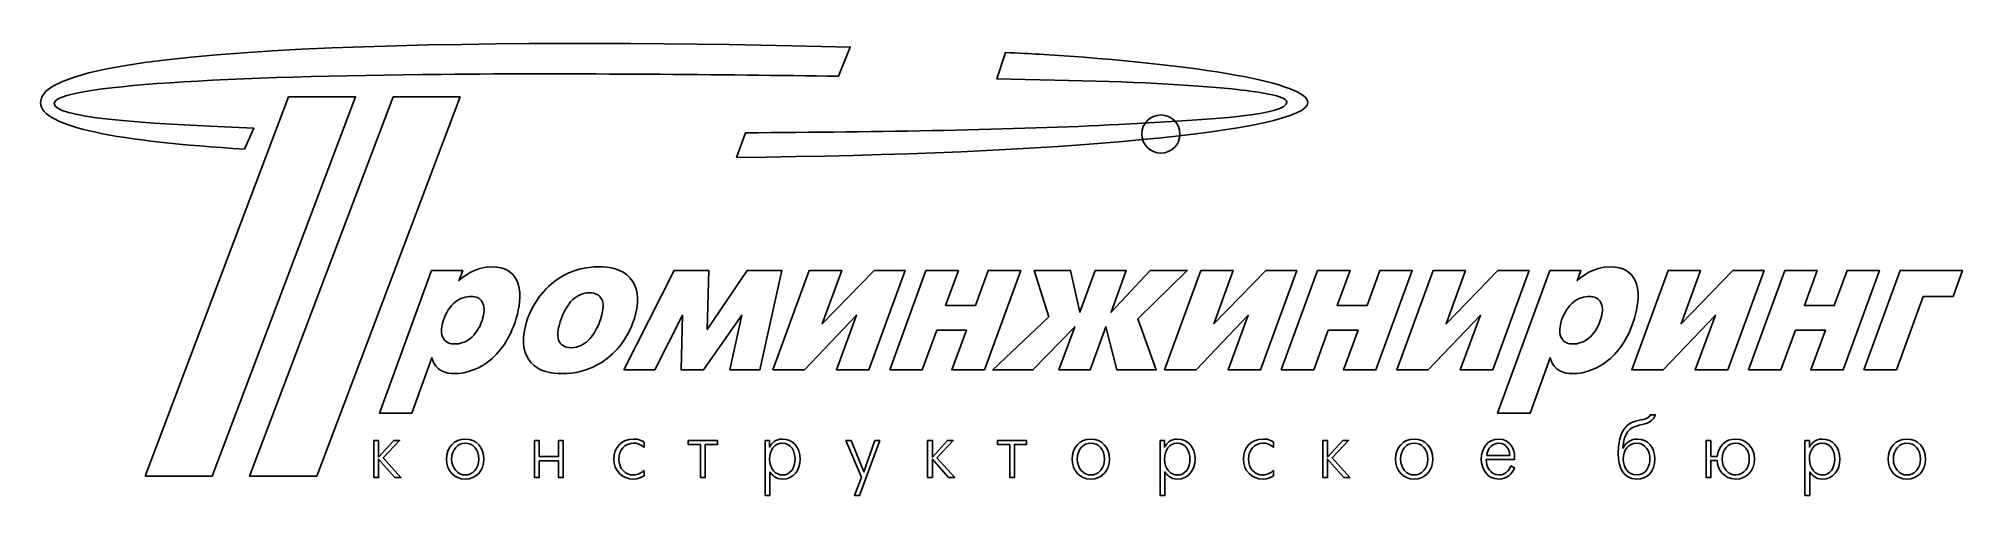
# Model space of a CAD drawing. Header units: centimetres. Extents: x -9.4 to 7.7, y 8.8 to 12.8.
import ezdxf

# ---------------------------------------------------------------- set-up
doc = ezdxf.new("R2010")
doc.units = ezdxf.units.CM
doc.header["$MEASUREMENT"] = 0
doc.layers.add('Layer 1', color=7, linetype='Continuous')

msp = doc.modelspace()

# ---------------------------------------------------------------- linework, layer by layer
at = {"layer": 'Layer 1', "color": 178}
for points, knots in [([(-7.54179, 11.84975), (-8.64958, 11.9171), (-9.34439, 12.04051), (-9.35103, 12.26218), (-9.35103, 12.26218), (-9.36807, 12.82838), (-4.8293, 12.82149), (-2.17008, 12.75215), (-2.17008, 12.75215), (-2.17008, 12.75215), (-2.2759, 12.49429), (-2.2759, 12.49429), (-2.2759, 12.49429), (-3.29605, 12.50947), (-4.59503, 12.5224), (-5.79207, 12.51137), (-5.79207, 12.51137), (-7.63231, 12.49442), (-9.22994, 12.41696), (-9.22842, 12.25212), (-9.22842, 12.25212), (-9.22732, 12.13479), (-8.53259, 12.07408), (-7.45955, 12.0359), (-7.45955, 12.0359), (-7.45955, 12.0359), (-7.54179, 11.84975), (-7.54179, 11.84975)], [0, 0, 0, 0, 0.14285714, 0.14285714, 0.14285714, 0.14285714, 0.28571429, 0.28571429, 0.28571429, 0.28571429, 0.42857143, 0.42857143, 0.42857143, 0.42857143, 0.57142857, 0.57142857, 0.57142857, 0.57142857, 0.71428571, 0.71428571, 0.71428571, 0.71428571, 0.85714286, 0.85714286, 0.85714286, 0.85714286, 1, 1, 1, 1]), ([(-0.49697, 12.68915), (0.9663, 12.60104), (1.88671, 12.42859), (1.88671, 12.26218), (1.88671, 12.26218), (1.88671, 12.0088), (-0.33521, 11.80045), (-3.1778, 11.77627), (-3.1778, 11.77627), (-3.1778, 11.77627), (-3.09857, 11.99417), (-3.09857, 11.99417), (-3.09857, 11.99417), (-1.91302, 12.00018), (-0.70059, 12.02055), (0.20921, 12.0674), (0.20921, 12.0674), (1.09462, 12.11298), (1.70238, 12.15082), (1.70026, 12.26801), (1.70026, 12.26801), (1.69849, 12.3661), (0.80226, 12.44377), (-0.62085, 12.46592), (-0.62085, 12.46592), (-0.62085, 12.46592), (-0.87034, 12.47027), (-0.87034, 12.47027), (-0.87034, 12.47027), (-0.87034, 12.47027), (-0.79555, 12.70458), (-0.79555, 12.70458), (-0.79555, 12.70458), (-0.67691, 12.69909), (-0.57608, 12.69393), (-0.49697, 12.68915)], [0, 0, 0, 0, 0.11111111, 0.11111111, 0.11111111, 0.11111111, 0.22222222, 0.22222222, 0.22222222, 0.22222222, 0.33333333, 0.33333333, 0.33333333, 0.33333333, 0.44444444, 0.44444444, 0.44444444, 0.44444444, 0.55555556, 0.55555556, 0.55555556, 0.55555556, 0.66666667, 0.66666667, 0.66666667, 0.66666667, 0.77777778, 0.77777778, 0.77777778, 0.77777778, 0.88888889, 0.88888889, 0.88888889, 0.88888889, 1, 1, 1, 1]), ([(-7.151, 12.31144), (-7.151, 12.31144), (-6.55578, 12.31144), (-6.55578, 12.31144), (-6.55578, 12.31144), (-6.55578, 12.31144), (-7.82691, 8.95409), (-7.82691, 8.95409), (-7.82691, 8.95409), (-7.82691, 8.95409), (-8.42213, 8.95409), (-8.42213, 8.95409), (-8.42213, 8.95409), (-8.42213, 8.95409), (-7.151, 12.31144), (-7.151, 12.31144)], [0, 0, 0, 0, 0.25, 0.25, 0.25, 0.25, 0.5, 0.5, 0.5, 0.5, 0.75, 0.75, 0.75, 0.75, 1, 1, 1, 1]), ([(-6.22456, 12.31144), (-6.22456, 12.31144), (-5.62934, 12.31144), (-5.62934, 12.31144), (-5.62934, 12.31144), (-5.62934, 12.31144), (-6.90047, 8.95409), (-6.90047, 8.95409), (-6.90047, 8.95409), (-6.90047, 8.95409), (-7.49569, 8.95409), (-7.49569, 8.95409), (-7.49569, 8.95409), (-7.49569, 8.95409), (-6.22456, 12.31144), (-6.22456, 12.31144)], [0, 0, 0, 0, 0.25, 0.25, 0.25, 0.25, 0.5, 0.5, 0.5, 0.5, 0.75, 0.75, 0.75, 0.75, 1, 1, 1, 1]), ([(0.58338, 12.15188), (0.67676, 12.15188), (0.75249, 12.07614), (0.75249, 11.98275), (0.75249, 11.98275), (0.75249, 11.88936), (0.67676, 11.81363), (0.58338, 11.81363), (0.58338, 11.81363), (0.48999, 11.81363), (0.41426, 11.88936), (0.41426, 11.98275), (0.41426, 11.98275), (0.41426, 12.07614), (0.48999, 12.15188), (0.58338, 12.15188)], [0, 0, 0, 0, 0.25, 0.25, 0.25, 0.25, 0.5, 0.5, 0.5, 0.5, 0.75, 0.75, 0.75, 0.75, 1, 1, 1, 1]), ([(-5.88298, 10.77454), (-5.88298, 10.77454), (-6.34554, 9.51168), (-6.34554, 9.51168), (-6.34554, 9.51168), (-6.34554, 9.51168), (-6.05799, 9.51168), (-6.05799, 9.51168), (-6.05799, 9.51168), (-6.05799, 9.51168), (-5.88002, 10.00206), (-5.88002, 10.00206), (-5.88002, 10.00206), (-5.84678, 9.88151), (-5.74836, 9.86147), (-5.68265, 9.86147), (-5.68265, 9.86147), (-5.56928, 9.86147), (-5.45191, 9.90915), (-5.36472, 9.98019), (-5.36472, 9.98019), (-5.26279, 10.06401), (-5.17221, 10.19336), (-5.12238, 10.38829), (-5.12238, 10.38829), (-5.09908, 10.47939), (-5.08146, 10.59964), (-5.13002, 10.69256), (-5.13002, 10.69256), (-5.16418, 10.75814), (-5.23048, 10.80733), (-5.34386, 10.80733), (-5.34386, 10.80733), (-5.50489, 10.80733), (-5.61174, 10.71077), (-5.64008, 10.68344), (-5.64008, 10.68344), (-5.64008, 10.68344), (-5.60693, 10.77454), (-5.60693, 10.77454), (-5.60693, 10.77454), (-5.60693, 10.77454), (-5.88298, 10.77454), (-5.88298, 10.77454)], [0, 0, 0, 0, 0.09090909, 0.09090909, 0.09090909, 0.09090909, 0.18181818, 0.18181818, 0.18181818, 0.18181818, 0.27272727, 0.27272727, 0.27272727, 0.27272727, 0.36363636, 0.36363636, 0.36363636, 0.36363636, 0.45454545, 0.45454545, 0.45454545, 0.45454545, 0.54545455, 0.54545455, 0.54545455, 0.54545455, 0.63636364, 0.63636364, 0.63636364, 0.63636364, 0.72727273, 0.72727273, 0.72727273, 0.72727273, 0.81818182, 0.81818182, 0.81818182, 0.81818182, 0.90909091, 0.90909091, 0.90909091, 0.90909091, 1, 1, 1, 1]), ([(-4.40068, 10.80733), (-4.5075, 10.80733), (-4.63302, 10.78547), (-4.75962, 10.70166), (-4.75962, 10.70166), (-4.87284, 10.62513), (-4.99816, 10.48851), (-5.05127, 10.2808), (-5.05127, 10.2808), (-5.08759, 10.13869), (-5.06649, 10.03486), (-5.00178, 9.96015), (-5.00178, 9.96015), (-4.92917, 9.87787), (-4.81999, 9.86147), (-4.72468, 9.86147), (-4.72468, 9.86147), (-4.61787, 9.86147), (-4.49233, 9.88333), (-4.36568, 9.96743), (-4.36568, 9.96743), (-4.25244, 10.04395), (-4.12714, 10.1806), (-4.07403, 10.38829), (-4.07403, 10.38829), (-4.0377, 10.5304), (-4.05879, 10.63425), (-4.12349, 10.70895), (-4.12349, 10.70895), (-4.19618, 10.79093), (-4.30536, 10.80733), (-4.40068, 10.80733)], [0, 0, 0, 0, 0.125, 0.125, 0.125, 0.125, 0.25, 0.25, 0.25, 0.25, 0.375, 0.375, 0.375, 0.375, 0.5, 0.5, 0.5, 0.5, 0.625, 0.625, 0.625, 0.625, 0.75, 0.75, 0.75, 0.75, 0.875, 0.875, 0.875, 0.875, 1, 1, 1, 1]), ([(-4.17753, 9.89457), (-4.17753, 9.89457), (-3.90449, 9.89457), (-3.90449, 9.89457), (-3.90449, 9.89457), (-3.90449, 9.89457), (-3.65898, 10.37919), (-3.65898, 10.37919), (-3.65898, 10.37919), (-3.65898, 10.37919), (-3.67116, 9.89457), (-3.67116, 9.89457), (-3.67116, 9.89457), (-3.67116, 9.89457), (-3.4707, 9.89457), (-3.4707, 9.89457), (-3.4707, 9.89457), (-3.4707, 9.89457), (-3.13317, 10.37919), (-3.13317, 10.37919), (-3.13317, 10.37919), (-3.13317, 10.37919), (-3.23738, 9.89457), (-3.23738, 9.89457), (-3.23738, 9.89457), (-3.23738, 9.89457), (-2.97118, 9.89457), (-2.97118, 9.89457), (-2.97118, 9.89457), (-2.97118, 9.89457), (-2.77575, 10.77454), (-2.77575, 10.77454), (-2.77575, 10.77454), (-2.77575, 10.77454), (-3.08467, 10.77454), (-3.08467, 10.77454), (-3.08467, 10.77454), (-3.08467, 10.77454), (-3.43854, 10.25166), (-3.43854, 10.25166), (-3.43854, 10.25166), (-3.43854, 10.25166), (-3.42316, 10.77454), (-3.42316, 10.77454), (-3.42316, 10.77454), (-3.42316, 10.77454), (-3.73207, 10.77454), (-3.73207, 10.77454), (-3.73207, 10.77454), (-3.73207, 10.77454), (-4.17753, 9.89457), (-4.17753, 9.89457)], [0, 0, 0, 0, 0.07692308, 0.07692308, 0.07692308, 0.07692308, 0.15384615, 0.15384615, 0.15384615, 0.15384615, 0.23076923, 0.23076923, 0.23076923, 0.23076923, 0.30769231, 0.30769231, 0.30769231, 0.30769231, 0.38461538, 0.38461538, 0.38461538, 0.38461538, 0.46153846, 0.46153846, 0.46153846, 0.46153846, 0.53846154, 0.53846154, 0.53846154, 0.53846154, 0.61538462, 0.61538462, 0.61538462, 0.61538462, 0.69230769, 0.69230769, 0.69230769, 0.69230769, 0.76923077, 0.76923077, 0.76923077, 0.76923077, 0.84615385, 0.84615385, 0.84615385, 0.84615385, 0.92307692, 0.92307692, 0.92307692, 0.92307692, 1, 1, 1, 1]), ([(-2.53422, 10.77454), (-2.53422, 10.77454), (-2.85616, 9.89457), (-2.85616, 9.89457), (-2.85616, 9.89457), (-2.85616, 9.89457), (-2.57681, 9.89457), (-2.57681, 9.89457), (-2.57681, 9.89457), (-2.57681, 9.89457), (-2.11441, 10.37919), (-2.11441, 10.37919), (-2.11441, 10.37919), (-2.11441, 10.37919), (-2.29255, 9.89457), (-2.29255, 9.89457), (-2.29255, 9.89457), (-2.29255, 9.89457), (-2.005, 9.89457), (-2.005, 9.89457), (-2.005, 9.89457), (-2.005, 9.89457), (-1.68307, 10.77454), (-1.68307, 10.77454), (-1.68307, 10.77454), (-1.68307, 10.77454), (-1.95911, 10.77454), (-1.95911, 10.77454), (-1.95911, 10.77454), (-1.95911, 10.77454), (-2.41825, 10.30267), (-2.41825, 10.30267), (-2.41825, 10.30267), (-2.41825, 10.30267), (-2.24667, 10.77454), (-2.24667, 10.77454), (-2.24667, 10.77454), (-2.24667, 10.77454), (-2.53422, 10.77454), (-2.53422, 10.77454)], [0, 0, 0, 0, 0.1, 0.1, 0.1, 0.1, 0.2, 0.2, 0.2, 0.2, 0.3, 0.3, 0.3, 0.3, 0.4, 0.4, 0.4, 0.4, 0.5, 0.5, 0.5, 0.5, 0.6, 0.6, 0.6, 0.6, 0.7, 0.7, 0.7, 0.7, 0.8, 0.8, 0.8, 0.8, 0.9, 0.9, 0.9, 0.9, 1, 1, 1, 1]), ([(-1.82096, 9.89457), (-1.82096, 9.89457), (-1.53342, 9.89457), (-1.53342, 9.89457), (-1.53342, 9.89457), (-1.53342, 9.89457), (-1.40408, 10.24619), (-1.40408, 10.24619), (-1.40408, 10.24619), (-1.40408, 10.24619), (-1.13951, 10.24619), (-1.13951, 10.24619), (-1.13951, 10.24619), (-1.13951, 10.24619), (-1.26885, 9.89457), (-1.26885, 9.89457), (-1.26885, 9.89457), (-1.26885, 9.89457), (-0.98131, 9.89457), (-0.98131, 9.89457), (-0.98131, 9.89457), (-0.98131, 9.89457), (-0.65937, 10.77454), (-0.65937, 10.77454), (-0.65937, 10.77454), (-0.65937, 10.77454), (-0.94691, 10.77454), (-0.94691, 10.77454), (-0.94691, 10.77454), (-0.94691, 10.77454), (-1.06063, 10.46481), (-1.06063, 10.46481), (-1.06063, 10.46481), (-1.06063, 10.46481), (-1.32516, 10.46481), (-1.32516, 10.46481), (-1.32516, 10.46481), (-1.32516, 10.46481), (-1.21148, 10.77454), (-1.21148, 10.77454), (-1.21148, 10.77454), (-1.21148, 10.77454), (-1.49902, 10.77454), (-1.49902, 10.77454), (-1.49902, 10.77454), (-1.49902, 10.77454), (-1.82096, 9.89457), (-1.82096, 9.89457)], [0, 0, 0, 0, 0.08333333, 0.08333333, 0.08333333, 0.08333333, 0.16666667, 0.16666667, 0.16666667, 0.16666667, 0.25, 0.25, 0.25, 0.25, 0.33333333, 0.33333333, 0.33333333, 0.33333333, 0.41666667, 0.41666667, 0.41666667, 0.41666667, 0.5, 0.5, 0.5, 0.5, 0.58333333, 0.58333333, 0.58333333, 0.58333333, 0.66666667, 0.66666667, 0.66666667, 0.66666667, 0.75, 0.75, 0.75, 0.75, 0.83333333, 0.83333333, 0.83333333, 0.83333333, 0.91666667, 0.91666667, 0.91666667, 0.91666667, 1, 1, 1, 1]), ([(0.00116, 10.77454), (0.00116, 10.77454), (-0.13445, 10.40469), (-0.13445, 10.40469), (-0.13445, 10.40469), (-0.13445, 10.40469), (-0.21736, 10.77454), (-0.21736, 10.77454), (-0.21736, 10.77454), (-0.21736, 10.77454), (-0.53943, 10.77454), (-0.53943, 10.77454), (-0.53943, 10.77454), (-0.53943, 10.77454), (-0.4109, 10.36462), (-0.4109, 10.36462), (-0.4109, 10.36462), (-0.4109, 10.36462), (-0.90765, 9.89457), (-0.90765, 9.89457), (-0.90765, 9.89457), (-0.90765, 9.89457), (-0.55081, 9.89457), (-0.55081, 9.89457), (-0.55081, 9.89457), (-0.55081, 9.89457), (-0.18021, 10.27716), (-0.18021, 10.27716), (-0.18021, 10.27716), (-0.18021, 10.27716), (-0.32076, 9.89457), (-0.32076, 9.89457), (-0.32076, 9.89457), (-0.32076, 9.89457), (-0.04471, 9.89457), (-0.04471, 9.89457), (-0.04471, 9.89457), (-0.04471, 9.89457), (0.09584, 10.27716), (0.09584, 10.27716), (0.09584, 10.27716), (0.09584, 10.27716), (0.19356, 9.89457), (0.19356, 9.89457), (0.19356, 9.89457), (0.19356, 9.89457), (0.54189, 9.89457), (0.54189, 9.89457), (0.54189, 9.89457), (0.54189, 9.89457), (0.37973, 10.3464), (0.37973, 10.3464), (0.37973, 10.3464), (0.37973, 10.3464), (0.81784, 10.77454), (0.81784, 10.77454), (0.81784, 10.77454), (0.81784, 10.77454), (0.4892, 10.77454), (0.4892, 10.77454), (0.4892, 10.77454), (0.4892, 10.77454), (0.14158, 10.40469), (0.14158, 10.40469), (0.14158, 10.40469), (0.14158, 10.40469), (0.27723, 10.77454), (0.27723, 10.77454), (0.27723, 10.77454), (0.27723, 10.77454), (0.00116, 10.77454), (0.00116, 10.77454)], [0, 0, 0, 0, 0.05555556, 0.05555556, 0.05555556, 0.05555556, 0.11111111, 0.11111111, 0.11111111, 0.11111111, 0.16666667, 0.16666667, 0.16666667, 0.16666667, 0.22222222, 0.22222222, 0.22222222, 0.22222222, 0.27777778, 0.27777778, 0.27777778, 0.27777778, 0.33333333, 0.33333333, 0.33333333, 0.33333333, 0.38888889, 0.38888889, 0.38888889, 0.38888889, 0.44444444, 0.44444444, 0.44444444, 0.44444444, 0.5, 0.5, 0.5, 0.5, 0.55555556, 0.55555556, 0.55555556, 0.55555556, 0.61111111, 0.61111111, 0.61111111, 0.61111111, 0.66666667, 0.66666667, 0.66666667, 0.66666667, 0.72222222, 0.72222222, 0.72222222, 0.72222222, 0.77777778, 0.77777778, 0.77777778, 0.77777778, 0.83333333, 0.83333333, 0.83333333, 0.83333333, 0.88888889, 0.88888889, 0.88888889, 0.88888889, 0.94444444, 0.94444444, 0.94444444, 0.94444444, 1, 1, 1, 1]), ([(0.9378, 10.77454), (0.9378, 10.77454), (0.61586, 9.89457), (0.61586, 9.89457), (0.61586, 9.89457), (0.61586, 9.89457), (0.8952, 9.89457), (0.8952, 9.89457), (0.8952, 9.89457), (0.8952, 9.89457), (1.35759, 10.37919), (1.35759, 10.37919), (1.35759, 10.37919), (1.35759, 10.37919), (1.17946, 9.89457), (1.17946, 9.89457), (1.17946, 9.89457), (1.17946, 9.89457), (1.46701, 9.89457), (1.46701, 9.89457), (1.46701, 9.89457), (1.46701, 9.89457), (1.78895, 10.77454), (1.78895, 10.77454), (1.78895, 10.77454), (1.78895, 10.77454), (1.51289, 10.77454), (1.51289, 10.77454), (1.51289, 10.77454), (1.51289, 10.77454), (1.05374, 10.30267), (1.05374, 10.30267), (1.05374, 10.30267), (1.05374, 10.30267), (1.22534, 10.77454), (1.22534, 10.77454), (1.22534, 10.77454), (1.22534, 10.77454), (0.9378, 10.77454), (0.9378, 10.77454)], [0, 0, 0, 0, 0.1, 0.1, 0.1, 0.1, 0.2, 0.2, 0.2, 0.2, 0.3, 0.3, 0.3, 0.3, 0.4, 0.4, 0.4, 0.4, 0.5, 0.5, 0.5, 0.5, 0.6, 0.6, 0.6, 0.6, 0.7, 0.7, 0.7, 0.7, 0.8, 0.8, 0.8, 0.8, 0.9, 0.9, 0.9, 0.9, 1, 1, 1, 1]), ([(1.65104, 9.89457), (1.65104, 9.89457), (1.9386, 9.89457), (1.9386, 9.89457), (1.9386, 9.89457), (1.9386, 9.89457), (2.06794, 10.24619), (2.06794, 10.24619), (2.06794, 10.24619), (2.06794, 10.24619), (2.33249, 10.24619), (2.33249, 10.24619), (2.33249, 10.24619), (2.33249, 10.24619), (2.20315, 9.89457), (2.20315, 9.89457), (2.20315, 9.89457), (2.20315, 9.89457), (2.49069, 9.89457), (2.49069, 9.89457), (2.49069, 9.89457), (2.49069, 9.89457), (2.81265, 10.77454), (2.81265, 10.77454), (2.81265, 10.77454), (2.81265, 10.77454), (2.52508, 10.77454), (2.52508, 10.77454), (2.52508, 10.77454), (2.52508, 10.77454), (2.41139, 10.46481), (2.41139, 10.46481), (2.41139, 10.46481), (2.41139, 10.46481), (2.14684, 10.46481), (2.14684, 10.46481), (2.14684, 10.46481), (2.14684, 10.46481), (2.26054, 10.77454), (2.26054, 10.77454), (2.26054, 10.77454), (2.26054, 10.77454), (1.97299, 10.77454), (1.97299, 10.77454), (1.97299, 10.77454), (1.97299, 10.77454), (1.65104, 9.89457), (1.65104, 9.89457)], [0, 0, 0, 0, 0.08333333, 0.08333333, 0.08333333, 0.08333333, 0.16666667, 0.16666667, 0.16666667, 0.16666667, 0.25, 0.25, 0.25, 0.25, 0.33333333, 0.33333333, 0.33333333, 0.33333333, 0.41666667, 0.41666667, 0.41666667, 0.41666667, 0.5, 0.5, 0.5, 0.5, 0.58333333, 0.58333333, 0.58333333, 0.58333333, 0.66666667, 0.66666667, 0.66666667, 0.66666667, 0.75, 0.75, 0.75, 0.75, 0.83333333, 0.83333333, 0.83333333, 0.83333333, 0.91666667, 0.91666667, 0.91666667, 0.91666667, 1, 1, 1, 1]), ([(2.99667, 10.77454), (2.99667, 10.77454), (2.67473, 9.89457), (2.67473, 9.89457), (2.67473, 9.89457), (2.67473, 9.89457), (2.95408, 9.89457), (2.95408, 9.89457), (2.95408, 9.89457), (2.95408, 9.89457), (3.41648, 10.37919), (3.41648, 10.37919), (3.41648, 10.37919), (3.41648, 10.37919), (3.23834, 9.89457), (3.23834, 9.89457), (3.23834, 9.89457), (3.23834, 9.89457), (3.52589, 9.89457), (3.52589, 9.89457), (3.52589, 9.89457), (3.52589, 9.89457), (3.84782, 10.77454), (3.84782, 10.77454), (3.84782, 10.77454), (3.84782, 10.77454), (3.57178, 10.77454), (3.57178, 10.77454), (3.57178, 10.77454), (3.57178, 10.77454), (3.11264, 10.30267), (3.11264, 10.30267), (3.11264, 10.30267), (3.11264, 10.30267), (3.28422, 10.77454), (3.28422, 10.77454), (3.28422, 10.77454), (3.28422, 10.77454), (2.99667, 10.77454), (2.99667, 10.77454)], [0, 0, 0, 0, 0.1, 0.1, 0.1, 0.1, 0.2, 0.2, 0.2, 0.2, 0.3, 0.3, 0.3, 0.3, 0.4, 0.4, 0.4, 0.4, 0.5, 0.5, 0.5, 0.5, 0.6, 0.6, 0.6, 0.6, 0.7, 0.7, 0.7, 0.7, 0.8, 0.8, 0.8, 0.8, 0.9, 0.9, 0.9, 0.9, 1, 1, 1, 1]), ([(4.03187, 10.77454), (4.03187, 10.77454), (3.56931, 9.51168), (3.56931, 9.51168), (3.56931, 9.51168), (3.56931, 9.51168), (3.85685, 9.51168), (3.85685, 9.51168), (3.85685, 9.51168), (3.85685, 9.51168), (4.03483, 10.00206), (4.03483, 10.00206), (4.03483, 10.00206), (4.06807, 9.88151), (4.16648, 9.86147), (4.23219, 9.86147), (4.23219, 9.86147), (4.34557, 9.86147), (4.46294, 9.90915), (4.55012, 9.98019), (4.55012, 9.98019), (4.65205, 10.06401), (4.74264, 10.19336), (4.79247, 10.38829), (4.79247, 10.38829), (4.81577, 10.47939), (4.83337, 10.59964), (4.78483, 10.69256), (4.78483, 10.69256), (4.75067, 10.75814), (4.68437, 10.80733), (4.57099, 10.80733), (4.57099, 10.80733), (4.40996, 10.80733), (4.30311, 10.71077), (4.27477, 10.68344), (4.27477, 10.68344), (4.27477, 10.68344), (4.30791, 10.77454), (4.30791, 10.77454), (4.30791, 10.77454), (4.30791, 10.77454), (4.03187, 10.77454), (4.03187, 10.77454)], [0, 0, 0, 0, 0.09090909, 0.09090909, 0.09090909, 0.09090909, 0.18181818, 0.18181818, 0.18181818, 0.18181818, 0.27272727, 0.27272727, 0.27272727, 0.27272727, 0.36363636, 0.36363636, 0.36363636, 0.36363636, 0.45454545, 0.45454545, 0.45454545, 0.45454545, 0.54545455, 0.54545455, 0.54545455, 0.54545455, 0.63636364, 0.63636364, 0.63636364, 0.63636364, 0.72727273, 0.72727273, 0.72727273, 0.72727273, 0.81818182, 0.81818182, 0.81818182, 0.81818182, 0.90909091, 0.90909091, 0.90909091, 0.90909091, 1, 1, 1, 1]), ([(5.0802, 10.77454), (5.0802, 10.77454), (4.75826, 9.89457), (4.75826, 9.89457), (4.75826, 9.89457), (4.75826, 9.89457), (5.03761, 9.89457), (5.03761, 9.89457), (5.03761, 9.89457), (5.03761, 9.89457), (5.50001, 10.37919), (5.50001, 10.37919), (5.50001, 10.37919), (5.50001, 10.37919), (5.32187, 9.89457), (5.32187, 9.89457), (5.32187, 9.89457), (5.32187, 9.89457), (5.60942, 9.89457), (5.60942, 9.89457), (5.60942, 9.89457), (5.60942, 9.89457), (5.93137, 10.77454), (5.93137, 10.77454), (5.93137, 10.77454), (5.93137, 10.77454), (5.65531, 10.77454), (5.65531, 10.77454), (5.65531, 10.77454), (5.65531, 10.77454), (5.19617, 10.30267), (5.19617, 10.30267), (5.19617, 10.30267), (5.19617, 10.30267), (5.36775, 10.77454), (5.36775, 10.77454), (5.36775, 10.77454), (5.36775, 10.77454), (5.0802, 10.77454), (5.0802, 10.77454)], [0, 0, 0, 0, 0.1, 0.1, 0.1, 0.1, 0.2, 0.2, 0.2, 0.2, 0.3, 0.3, 0.3, 0.3, 0.4, 0.4, 0.4, 0.4, 0.5, 0.5, 0.5, 0.5, 0.6, 0.6, 0.6, 0.6, 0.7, 0.7, 0.7, 0.7, 0.8, 0.8, 0.8, 0.8, 0.9, 0.9, 0.9, 0.9, 1, 1, 1, 1]), ([(5.79346, 9.89457), (5.79346, 9.89457), (6.081, 9.89457), (6.081, 9.89457), (6.081, 9.89457), (6.081, 9.89457), (6.21034, 10.24619), (6.21034, 10.24619), (6.21034, 10.24619), (6.21034, 10.24619), (6.47491, 10.24619), (6.47491, 10.24619), (6.47491, 10.24619), (6.47491, 10.24619), (6.34557, 9.89457), (6.34557, 9.89457), (6.34557, 9.89457), (6.34557, 9.89457), (6.63311, 9.89457), (6.63311, 9.89457), (6.63311, 9.89457), (6.63311, 9.89457), (6.95505, 10.77454), (6.95505, 10.77454), (6.95505, 10.77454), (6.95505, 10.77454), (6.66751, 10.77454), (6.66751, 10.77454), (6.66751, 10.77454), (6.66751, 10.77454), (6.55379, 10.46481), (6.55379, 10.46481), (6.55379, 10.46481), (6.55379, 10.46481), (6.28926, 10.46481), (6.28926, 10.46481), (6.28926, 10.46481), (6.28926, 10.46481), (6.40294, 10.77454), (6.40294, 10.77454), (6.40294, 10.77454), (6.40294, 10.77454), (6.1154, 10.77454), (6.1154, 10.77454), (6.1154, 10.77454), (6.1154, 10.77454), (5.79346, 9.89457), (5.79346, 9.89457)], [0, 0, 0, 0, 0.08333333, 0.08333333, 0.08333333, 0.08333333, 0.16666667, 0.16666667, 0.16666667, 0.16666667, 0.25, 0.25, 0.25, 0.25, 0.33333333, 0.33333333, 0.33333333, 0.33333333, 0.41666667, 0.41666667, 0.41666667, 0.41666667, 0.5, 0.5, 0.5, 0.5, 0.58333333, 0.58333333, 0.58333333, 0.58333333, 0.66666667, 0.66666667, 0.66666667, 0.66666667, 0.75, 0.75, 0.75, 0.75, 0.83333333, 0.83333333, 0.83333333, 0.83333333, 0.91666667, 0.91666667, 0.91666667, 0.91666667, 1, 1, 1, 1]), ([(6.81714, 9.89457), (6.81714, 9.89457), (7.1047, 9.89457), (7.1047, 9.89457), (7.1047, 9.89457), (7.1047, 9.89457), (7.34329, 10.54497), (7.34329, 10.54497), (7.34329, 10.54497), (7.34329, 10.54497), (7.60784, 10.54497), (7.60784, 10.54497), (7.60784, 10.54497), (7.60784, 10.54497), (7.69119, 10.77454), (7.69119, 10.77454), (7.69119, 10.77454), (7.69119, 10.77454), (7.13909, 10.77454), (7.13909, 10.77454), (7.13909, 10.77454), (7.13909, 10.77454), (6.81714, 9.89457), (6.81714, 9.89457)], [0, 0, 0, 0, 0.16666667, 0.16666667, 0.16666667, 0.16666667, 0.33333333, 0.33333333, 0.33333333, 0.33333333, 0.5, 0.5, 0.5, 0.5, 0.66666667, 0.66666667, 0.66666667, 0.66666667, 0.83333333, 0.83333333, 0.83333333, 0.83333333, 1, 1, 1, 1]), ([(-4.64619, 10.09132), (-4.69876, 10.09132), (-4.73214, 10.11502), (-4.74817, 10.14235), (-4.74817, 10.14235), (-4.7736, 10.18424), (-4.7641, 10.24073), (-4.75245, 10.28628), (-4.75245, 10.28628), (-4.72964, 10.37553), (-4.68708, 10.46481), (-4.6292, 10.51766), (-4.6292, 10.51766), (-4.59242, 10.55227), (-4.54154, 10.57777), (-4.48075, 10.57777), (-4.48075, 10.57777), (-4.42816, 10.57777), (-4.39476, 10.55409), (-4.37877, 10.52676), (-4.37877, 10.52676), (-4.36345, 10.50308), (-4.35327, 10.45935), (-4.37285, 10.38283), (-4.37285, 10.38283), (-4.39427, 10.29903), (-4.44196, 10.20246), (-4.49773, 10.15145), (-4.49773, 10.15145), (-4.52561, 10.12595), (-4.57554, 10.09132), (-4.64619, 10.09132)], [0, 0, 0, 0, 0.125, 0.125, 0.125, 0.125, 0.25, 0.25, 0.25, 0.25, 0.375, 0.375, 0.375, 0.375, 0.5, 0.5, 0.5, 0.5, 0.625, 0.625, 0.625, 0.625, 0.75, 0.75, 0.75, 0.75, 0.875, 0.875, 0.875, 0.875, 1, 1, 1, 1]), ([(-5.67794, 10.12412), (-5.71573, 10.12412), (-5.75449, 10.13323), (-5.77755, 10.17148), (-5.77755, 10.17148), (-5.80298, 10.21339), (-5.79605, 10.26624), (-5.78487, 10.30995), (-5.78487, 10.30995), (-5.7681, 10.37553), (-5.73419, 10.43748), (-5.68851, 10.48121), (-5.68851, 10.48121), (-5.63017, 10.53587), (-5.57197, 10.54497), (-5.53253, 10.54497), (-5.53253, 10.54497), (-5.49144, 10.54497), (-5.45762, 10.53587), (-5.43456, 10.4976), (-5.43456, 10.4976), (-5.41146, 10.45935), (-5.4128, 10.41562), (-5.42724, 10.35914), (-5.42724, 10.35914), (-5.44728, 10.2808), (-5.4847, 10.22433), (-5.52359, 10.1879), (-5.52359, 10.1879), (-5.57983, 10.13505), (-5.63685, 10.12412), (-5.67794, 10.12412)], [0, 0, 0, 0, 0.125, 0.125, 0.125, 0.125, 0.25, 0.25, 0.25, 0.25, 0.375, 0.375, 0.375, 0.375, 0.5, 0.5, 0.5, 0.5, 0.625, 0.625, 0.625, 0.625, 0.75, 0.75, 0.75, 0.75, 0.875, 0.875, 0.875, 0.875, 1, 1, 1, 1]), ([(4.23691, 10.12412), (4.19912, 10.12412), (4.16036, 10.13323), (4.1373, 10.17148), (4.1373, 10.17148), (4.11187, 10.21339), (4.1188, 10.26624), (4.12998, 10.30995), (4.12998, 10.30995), (4.14673, 10.37553), (4.18065, 10.43748), (4.22634, 10.48121), (4.22634, 10.48121), (4.28468, 10.53587), (4.34288, 10.54497), (4.38231, 10.54497), (4.38231, 10.54497), (4.4234, 10.54497), (4.45721, 10.53587), (4.48029, 10.4976), (4.48029, 10.4976), (4.50339, 10.45935), (4.50205, 10.41562), (4.48761, 10.35914), (4.48761, 10.35914), (4.46757, 10.2808), (4.43015, 10.22433), (4.39126, 10.1879), (4.39126, 10.1879), (4.33502, 10.13505), (4.278, 10.12412), (4.23691, 10.12412)], [0, 0, 0, 0, 0.125, 0.125, 0.125, 0.125, 0.25, 0.25, 0.25, 0.25, 0.375, 0.375, 0.375, 0.375, 0.5, 0.5, 0.5, 0.5, 0.625, 0.625, 0.625, 0.625, 0.75, 0.75, 0.75, 0.75, 0.875, 0.875, 0.875, 0.875, 1, 1, 1, 1]), ([(4.67889, 9.2021), (4.69078, 9.34928), (4.74889, 9.38022), (4.79998, 9.39757), (4.79998, 9.39757), (4.86718, 9.42022), (4.93299, 9.41191), (4.96868, 9.49645), (4.96868, 9.49645), (4.96868, 9.49645), (4.92387, 9.49645), (4.92387, 9.49645), (4.92387, 9.49645), (4.89658, 9.44663), (4.83638, 9.46173), (4.76638, 9.43229), (4.76638, 9.43229), (4.69849, 9.40287), (4.63829, 9.33267), (4.63829, 9.15305), (4.63829, 9.15305), (4.63829, 9.03909), (4.67818, 8.92801), (4.80209, 8.92801), (4.80209, 8.92801), (4.89448, 8.92801), (4.96449, 8.99455), (4.96449, 9.1055), (4.96449, 9.1055), (4.96449, 9.20964), (4.89727, 9.28285), (4.8084, 9.28285), (4.8084, 9.28285), (4.75378, 9.28285), (4.70408, 9.25343), (4.68099, 9.2021), (4.68099, 9.2021), (4.68099, 9.2021), (4.67889, 9.2021), (4.67889, 9.2021)], [0, 0, 0, 0, 0.1, 0.1, 0.1, 0.1, 0.2, 0.2, 0.2, 0.2, 0.3, 0.3, 0.3, 0.3, 0.4, 0.4, 0.4, 0.4, 0.5, 0.5, 0.5, 0.5, 0.6, 0.6, 0.6, 0.6, 0.7, 0.7, 0.7, 0.7, 0.8, 0.8, 0.8, 0.8, 0.9, 0.9, 0.9, 0.9, 1, 1, 1, 1]), ([(-6.39415, 8.94172), (-6.39415, 8.94172), (-6.35215, 8.94172), (-6.35215, 8.94172), (-6.35215, 8.94172), (-6.35215, 8.94172), (-6.35215, 9.1055), (-6.35215, 9.1055), (-6.35215, 9.1055), (-6.35215, 9.1055), (-6.20796, 8.94172), (-6.20796, 8.94172), (-6.20796, 8.94172), (-6.20796, 8.94172), (-6.15407, 8.94172), (-6.15407, 8.94172), (-6.15407, 8.94172), (-6.15407, 8.94172), (-6.31224, 9.11682), (-6.31224, 9.11682), (-6.31224, 9.11682), (-6.31224, 9.11682), (-6.16596, 9.26927), (-6.16596, 9.26927), (-6.16596, 9.26927), (-6.16596, 9.26927), (-6.21637, 9.26927), (-6.21637, 9.26927), (-6.21637, 9.26927), (-6.21637, 9.26927), (-6.35215, 9.12285), (-6.35215, 9.12285), (-6.35215, 9.12285), (-6.35215, 9.12285), (-6.35215, 9.26927), (-6.35215, 9.26927), (-6.35215, 9.26927), (-6.35215, 9.26927), (-6.39415, 9.26927), (-6.39415, 9.26927), (-6.39415, 9.26927), (-6.39415, 9.26927), (-6.39415, 8.94172), (-6.39415, 8.94172)], [0, 0, 0, 0, 0.09090909, 0.09090909, 0.09090909, 0.09090909, 0.18181818, 0.18181818, 0.18181818, 0.18181818, 0.27272727, 0.27272727, 0.27272727, 0.27272727, 0.36363636, 0.36363636, 0.36363636, 0.36363636, 0.45454545, 0.45454545, 0.45454545, 0.45454545, 0.54545455, 0.54545455, 0.54545455, 0.54545455, 0.63636364, 0.63636364, 0.63636364, 0.63636364, 0.72727273, 0.72727273, 0.72727273, 0.72727273, 0.81818182, 0.81818182, 0.81818182, 0.81818182, 0.90909091, 0.90909091, 0.90909091, 0.90909091, 1, 1, 1, 1]), ([(-5.58422, 8.92801), (-5.48693, 8.92801), (-5.41904, 9.00361), (-5.41904, 9.1055), (-5.41904, 9.1055), (-5.41904, 9.20739), (-5.48693, 9.28285), (-5.58422, 9.28285), (-5.58422, 9.28285), (-5.68152, 9.28285), (-5.74941, 9.20739), (-5.74941, 9.1055), (-5.74941, 9.1055), (-5.74941, 9.00361), (-5.68152, 8.92801), (-5.58422, 8.92801)], [0, 0, 0, 0, 0.25, 0.25, 0.25, 0.25, 0.5, 0.5, 0.5, 0.5, 0.75, 0.75, 0.75, 0.75, 1, 1, 1, 1]), ([(-5.58422, 8.96437), (-5.64933, 8.96437), (-5.70462, 9.02021), (-5.70462, 9.1055), (-5.70462, 9.1055), (-5.70462, 9.19078), (-5.64933, 9.24664), (-5.58422, 9.24664), (-5.58422, 9.24664), (-5.51912, 9.24664), (-5.46383, 9.19078), (-5.46383, 9.1055), (-5.46383, 9.1055), (-5.46383, 9.02021), (-5.51912, 8.96437), (-5.58422, 8.96437)], [0, 0, 0, 0, 0.25, 0.25, 0.25, 0.25, 0.5, 0.5, 0.5, 0.5, 0.75, 0.75, 0.75, 0.75, 1, 1, 1, 1]), ([(-4.97028, 8.94172), (-4.97028, 8.94172), (-4.92829, 8.94172), (-4.92829, 8.94172), (-4.92829, 8.94172), (-4.92829, 8.94172), (-4.92829, 9.09116), (-4.92829, 9.09116), (-4.92829, 9.09116), (-4.92829, 9.09116), (-4.75749, 9.09116), (-4.75749, 9.09116), (-4.75749, 9.09116), (-4.75749, 9.09116), (-4.75749, 8.94172), (-4.75749, 8.94172), (-4.75749, 8.94172), (-4.75749, 8.94172), (-4.7155, 8.94172), (-4.7155, 8.94172), (-4.7155, 8.94172), (-4.7155, 8.94172), (-4.7155, 9.26927), (-4.7155, 9.26927), (-4.7155, 9.26927), (-4.7155, 9.26927), (-4.75749, 9.26927), (-4.75749, 9.26927), (-4.75749, 9.26927), (-4.75749, 9.26927), (-4.75749, 9.12738), (-4.75749, 9.12738), (-4.75749, 9.12738), (-4.75749, 9.12738), (-4.92829, 9.12738), (-4.92829, 9.12738), (-4.92829, 9.12738), (-4.92829, 9.12738), (-4.92829, 9.26927), (-4.92829, 9.26927), (-4.92829, 9.26927), (-4.92829, 9.26927), (-4.97028, 9.26927), (-4.97028, 9.26927), (-4.97028, 9.26927), (-4.97028, 9.26927), (-4.97028, 8.94172), (-4.97028, 8.94172)], [0, 0, 0, 0, 0.08333333, 0.08333333, 0.08333333, 0.08333333, 0.16666667, 0.16666667, 0.16666667, 0.16666667, 0.25, 0.25, 0.25, 0.25, 0.33333333, 0.33333333, 0.33333333, 0.33333333, 0.41666667, 0.41666667, 0.41666667, 0.41666667, 0.5, 0.5, 0.5, 0.5, 0.58333333, 0.58333333, 0.58333333, 0.58333333, 0.66666667, 0.66666667, 0.66666667, 0.66666667, 0.75, 0.75, 0.75, 0.75, 0.83333333, 0.83333333, 0.83333333, 0.83333333, 0.91666667, 0.91666667, 0.91666667, 0.91666667, 1, 1, 1, 1]), ([(-3.99866, 9.00513), (-4.02176, 8.98323), (-4.05395, 8.96437), (-4.09457, 8.96437), (-4.09457, 8.96437), (-4.16525, 8.96437), (-4.22195, 9.01945), (-4.22195, 9.1055), (-4.22195, 9.1055), (-4.22195, 9.18247), (-4.17366, 9.24664), (-4.09036, 9.24664), (-4.09036, 9.24664), (-4.06515, 9.24664), (-4.03928, 9.24136), (-3.99866, 9.2104), (-3.99866, 9.2104), (-3.99866, 9.2104), (-3.99866, 9.25494), (-3.99866, 9.25494), (-3.99866, 9.25494), (-4.01476, 9.26701), (-4.04276, 9.28285), (-4.09317, 9.28285), (-4.09317, 9.28285), (-4.19325, 9.28285), (-4.26674, 9.2104), (-4.26674, 9.1055), (-4.26674, 9.1055), (-4.26674, 9.00134), (-4.19254, 8.92801), (-4.09246, 8.92801), (-4.09246, 8.92801), (-4.04907, 8.92801), (-4.01826, 8.94475), (-3.99866, 8.95758), (-3.99866, 8.95758), (-3.99866, 8.95758), (-3.99866, 9.00513), (-3.99866, 9.00513)], [0, 0, 0, 0, 0.1, 0.1, 0.1, 0.1, 0.2, 0.2, 0.2, 0.2, 0.3, 0.3, 0.3, 0.3, 0.4, 0.4, 0.4, 0.4, 0.5, 0.5, 0.5, 0.5, 0.6, 0.6, 0.6, 0.6, 0.7, 0.7, 0.7, 0.7, 0.8, 0.8, 0.8, 0.8, 0.9, 0.9, 0.9, 0.9, 1, 1, 1, 1]), ([(-3.49882, 8.94172), (-3.49882, 8.94172), (-3.45681, 8.94172), (-3.45681, 8.94172), (-3.45681, 8.94172), (-3.45681, 8.94172), (-3.45681, 9.23305), (-3.45681, 9.23305), (-3.45681, 9.23305), (-3.45681, 9.23305), (-3.34902, 9.23305), (-3.34902, 9.23305), (-3.34902, 9.23305), (-3.34902, 9.23305), (-3.34902, 9.26927), (-3.34902, 9.26927), (-3.34902, 9.26927), (-3.34902, 9.26927), (-3.60662, 9.26927), (-3.60662, 9.26927), (-3.60662, 9.26927), (-3.60662, 9.26927), (-3.60662, 9.23305), (-3.60662, 9.23305), (-3.60662, 9.23305), (-3.60662, 9.23305), (-3.49882, 9.23305), (-3.49882, 9.23305), (-3.49882, 9.23305), (-3.49882, 9.23305), (-3.49882, 8.94172), (-3.49882, 8.94172)], [0, 0, 0, 0, 0.125, 0.125, 0.125, 0.125, 0.25, 0.25, 0.25, 0.25, 0.375, 0.375, 0.375, 0.375, 0.5, 0.5, 0.5, 0.5, 0.625, 0.625, 0.625, 0.625, 0.75, 0.75, 0.75, 0.75, 0.875, 0.875, 0.875, 0.875, 1, 1, 1, 1]), ([(-2.92478, 9.26927), (-2.92478, 9.26927), (-2.92478, 8.78311), (-2.92478, 8.78311), (-2.92478, 8.78311), (-2.92478, 8.78311), (-2.88279, 8.78311), (-2.88279, 8.78311), (-2.88279, 8.78311), (-2.88279, 8.78311), (-2.88279, 8.99228), (-2.88279, 8.99228), (-2.88279, 8.99228), (-2.86739, 8.96814), (-2.8345, 8.92801), (-2.7708, 8.92801), (-2.7708, 8.92801), (-2.67489, 8.92801), (-2.6154, 9.00586), (-2.6154, 9.1055), (-2.6154, 9.1055), (-2.6154, 9.21116), (-2.6791, 9.28285), (-2.7722, 9.28285), (-2.7722, 9.28285), (-2.83238, 9.28285), (-2.86669, 9.24889), (-2.8856, 9.21116), (-2.8856, 9.21116), (-2.8856, 9.21116), (-2.8856, 9.26927), (-2.8856, 9.26927), (-2.8856, 9.26927), (-2.8856, 9.26927), (-2.92478, 9.26927), (-2.92478, 9.26927)], [0, 0, 0, 0, 0.11111111, 0.11111111, 0.11111111, 0.11111111, 0.22222222, 0.22222222, 0.22222222, 0.22222222, 0.33333333, 0.33333333, 0.33333333, 0.33333333, 0.44444444, 0.44444444, 0.44444444, 0.44444444, 0.55555556, 0.55555556, 0.55555556, 0.55555556, 0.66666667, 0.66666667, 0.66666667, 0.66666667, 0.77777778, 0.77777778, 0.77777778, 0.77777778, 0.88888889, 0.88888889, 0.88888889, 0.88888889, 1, 1, 1, 1]), ([(-2.7708, 8.96437), (-2.82959, 8.96437), (-2.8856, 9.01341), (-2.8856, 9.1055), (-2.8856, 9.1055), (-2.8856, 9.18247), (-2.84219, 9.24664), (-2.7764, 9.24664), (-2.7764, 9.24664), (-2.69239, 9.24664), (-2.66021, 9.17116), (-2.66021, 9.1055), (-2.66021, 9.1055), (-2.66021, 9.02624), (-2.70079, 8.96437), (-2.7708, 8.96437)], [0, 0, 0, 0, 0.25, 0.25, 0.25, 0.25, 0.5, 0.5, 0.5, 0.5, 0.75, 0.75, 0.75, 0.75, 1, 1, 1, 1]), ([(-2.21074, 9.26927), (-2.21074, 9.26927), (-2.07077, 8.94475), (-2.07077, 8.94475), (-2.07077, 8.94475), (-2.07077, 8.94475), (-2.13377, 8.78311), (-2.13377, 8.78311), (-2.13377, 8.78311), (-2.13377, 8.78311), (-2.08827, 8.78311), (-2.08827, 8.78311), (-2.08827, 8.78311), (-2.08827, 8.78311), (-1.90908, 9.26927), (-1.90908, 9.26927), (-1.90908, 9.26927), (-1.90908, 9.26927), (-1.95177, 9.26927), (-1.95177, 9.26927), (-1.95177, 9.26927), (-1.95177, 9.26927), (-2.04905, 8.99228), (-2.04905, 8.99228), (-2.04905, 8.99228), (-2.04905, 8.99228), (-2.16316, 9.26927), (-2.16316, 9.26927), (-2.16316, 9.26927), (-2.16316, 9.26927), (-2.21074, 9.26927), (-2.21074, 9.26927)], [0, 0, 0, 0, 0.125, 0.125, 0.125, 0.125, 0.25, 0.25, 0.25, 0.25, 0.375, 0.375, 0.375, 0.375, 0.5, 0.5, 0.5, 0.5, 0.625, 0.625, 0.625, 0.625, 0.75, 0.75, 0.75, 0.75, 0.875, 0.875, 0.875, 0.875, 1, 1, 1, 1]), ([(-1.48482, 8.94172), (-1.48482, 8.94172), (-1.44283, 8.94172), (-1.44283, 8.94172), (-1.44283, 8.94172), (-1.44283, 8.94172), (-1.44283, 9.1055), (-1.44283, 9.1055), (-1.44283, 9.1055), (-1.44283, 9.1055), (-1.29863, 8.94172), (-1.29863, 8.94172), (-1.29863, 8.94172), (-1.29863, 8.94172), (-1.24474, 8.94172), (-1.24474, 8.94172), (-1.24474, 8.94172), (-1.24474, 8.94172), (-1.40293, 9.11682), (-1.40293, 9.11682), (-1.40293, 9.11682), (-1.40293, 9.11682), (-1.25664, 9.26927), (-1.25664, 9.26927), (-1.25664, 9.26927), (-1.25664, 9.26927), (-1.30705, 9.26927), (-1.30705, 9.26927), (-1.30705, 9.26927), (-1.30705, 9.26927), (-1.44283, 9.12285), (-1.44283, 9.12285), (-1.44283, 9.12285), (-1.44283, 9.12285), (-1.44283, 9.26927), (-1.44283, 9.26927), (-1.44283, 9.26927), (-1.44283, 9.26927), (-1.48482, 9.26927), (-1.48482, 9.26927), (-1.48482, 9.26927), (-1.48482, 9.26927), (-1.48482, 8.94172), (-1.48482, 8.94172)], [0, 0, 0, 0, 0.09090909, 0.09090909, 0.09090909, 0.09090909, 0.18181818, 0.18181818, 0.18181818, 0.18181818, 0.27272727, 0.27272727, 0.27272727, 0.27272727, 0.36363636, 0.36363636, 0.36363636, 0.36363636, 0.45454545, 0.45454545, 0.45454545, 0.45454545, 0.54545455, 0.54545455, 0.54545455, 0.54545455, 0.63636364, 0.63636364, 0.63636364, 0.63636364, 0.72727273, 0.72727273, 0.72727273, 0.72727273, 0.81818182, 0.81818182, 0.81818182, 0.81818182, 0.90909091, 0.90909091, 0.90909091, 0.90909091, 1, 1, 1, 1]), ([(-0.75678, 8.94172), (-0.75678, 8.94172), (-0.7148, 8.94172), (-0.7148, 8.94172), (-0.7148, 8.94172), (-0.7148, 8.94172), (-0.7148, 9.23305), (-0.7148, 9.23305), (-0.7148, 9.23305), (-0.7148, 9.23305), (-0.607, 9.23305), (-0.607, 9.23305), (-0.607, 9.23305), (-0.607, 9.23305), (-0.607, 9.26927), (-0.607, 9.26927), (-0.607, 9.26927), (-0.607, 9.26927), (-0.86458, 9.26927), (-0.86458, 9.26927), (-0.86458, 9.26927), (-0.86458, 9.26927), (-0.86458, 9.23305), (-0.86458, 9.23305), (-0.86458, 9.23305), (-0.86458, 9.23305), (-0.75678, 9.23305), (-0.75678, 9.23305), (-0.75678, 9.23305), (-0.75678, 9.23305), (-0.75678, 8.94172), (-0.75678, 8.94172)], [0, 0, 0, 0, 0.125, 0.125, 0.125, 0.125, 0.25, 0.25, 0.25, 0.25, 0.375, 0.375, 0.375, 0.375, 0.5, 0.5, 0.5, 0.5, 0.625, 0.625, 0.625, 0.625, 0.75, 0.75, 0.75, 0.75, 0.875, 0.875, 0.875, 0.875, 1, 1, 1, 1]), ([(-0.03719, 8.92801), (0.06013, 8.92801), (0.12802, 9.00361), (0.12802, 9.1055), (0.12802, 9.1055), (0.12802, 9.20739), (0.06013, 9.28285), (-0.03719, 9.28285), (-0.03719, 9.28285), (-0.13447, 9.28285), (-0.20236, 9.20739), (-0.20236, 9.1055), (-0.20236, 9.1055), (-0.20236, 9.00361), (-0.13447, 8.92801), (-0.03719, 8.92801)], [0, 0, 0, 0, 0.25, 0.25, 0.25, 0.25, 0.5, 0.5, 0.5, 0.5, 0.75, 0.75, 0.75, 0.75, 1, 1, 1, 1]), ([(-0.03719, 8.96437), (-0.10227, 8.96437), (-0.15756, 9.02021), (-0.15756, 9.1055), (-0.15756, 9.1055), (-0.15756, 9.19078), (-0.10227, 9.24664), (-0.03719, 9.24664), (-0.03719, 9.24664), (0.02792, 9.24664), (0.08321, 9.19078), (0.08321, 9.1055), (0.08321, 9.1055), (0.08321, 9.02021), (0.02792, 8.96437), (-0.03719, 8.96437)], [0, 0, 0, 0, 0.25, 0.25, 0.25, 0.25, 0.5, 0.5, 0.5, 0.5, 0.75, 0.75, 0.75, 0.75, 1, 1, 1, 1]), ([(0.57678, 9.26927), (0.57678, 9.26927), (0.57678, 8.78311), (0.57678, 8.78311), (0.57678, 8.78311), (0.57678, 8.78311), (0.61877, 8.78311), (0.61877, 8.78311), (0.61877, 8.78311), (0.61877, 8.78311), (0.61877, 8.99228), (0.61877, 8.99228), (0.61877, 8.99228), (0.63417, 8.96814), (0.66706, 8.92801), (0.73076, 8.92801), (0.73076, 8.92801), (0.82665, 8.92801), (0.88614, 9.00586), (0.88614, 9.1055), (0.88614, 9.1055), (0.88614, 9.21116), (0.82244, 9.28285), (0.72935, 9.28285), (0.72935, 9.28285), (0.66916, 9.28285), (0.63486, 9.24889), (0.61596, 9.21116), (0.61596, 9.21116), (0.61596, 9.21116), (0.61596, 9.26927), (0.61596, 9.26927), (0.61596, 9.26927), (0.61596, 9.26927), (0.57678, 9.26927), (0.57678, 9.26927)], [0, 0, 0, 0, 0.11111111, 0.11111111, 0.11111111, 0.11111111, 0.22222222, 0.22222222, 0.22222222, 0.22222222, 0.33333333, 0.33333333, 0.33333333, 0.33333333, 0.44444444, 0.44444444, 0.44444444, 0.44444444, 0.55555556, 0.55555556, 0.55555556, 0.55555556, 0.66666667, 0.66666667, 0.66666667, 0.66666667, 0.77777778, 0.77777778, 0.77777778, 0.77777778, 0.88888889, 0.88888889, 0.88888889, 0.88888889, 1, 1, 1, 1]), ([(0.73076, 8.96437), (0.67195, 8.96437), (0.61596, 9.01341), (0.61596, 9.1055), (0.61596, 9.1055), (0.61596, 9.18247), (0.65935, 9.24664), (0.72516, 9.24664), (0.72516, 9.24664), (0.80917, 9.24664), (0.84134, 9.17116), (0.84134, 9.1055), (0.84134, 9.1055), (0.84134, 9.02624), (0.80076, 8.96437), (0.73076, 8.96437)], [0, 0, 0, 0, 0.25, 0.25, 0.25, 0.25, 0.5, 0.5, 0.5, 0.5, 0.75, 0.75, 0.75, 0.75, 1, 1, 1, 1]), ([(1.58338, 9.00513), (1.56028, 8.98323), (1.52809, 8.96437), (1.48749, 8.96437), (1.48749, 8.96437), (1.41679, 8.96437), (1.36009, 9.01945), (1.36009, 9.1055), (1.36009, 9.1055), (1.36009, 9.18247), (1.40838, 9.24664), (1.4917, 9.24664), (1.4917, 9.24664), (1.51689, 9.24664), (1.54278, 9.24136), (1.58338, 9.2104), (1.58338, 9.2104), (1.58338, 9.2104), (1.58338, 9.25494), (1.58338, 9.25494), (1.58338, 9.25494), (1.56728, 9.26701), (1.53928, 9.28285), (1.48889, 9.28285), (1.48889, 9.28285), (1.38879, 9.28285), (1.3153, 9.2104), (1.3153, 9.1055), (1.3153, 9.1055), (1.3153, 9.00134), (1.3895, 8.92801), (1.48958, 8.92801), (1.48958, 8.92801), (1.53297, 8.92801), (1.56378, 8.94475), (1.58338, 8.95758), (1.58338, 8.95758), (1.58338, 8.95758), (1.58338, 9.00513), (1.58338, 9.00513)], [0, 0, 0, 0, 0.1, 0.1, 0.1, 0.1, 0.2, 0.2, 0.2, 0.2, 0.3, 0.3, 0.3, 0.3, 0.4, 0.4, 0.4, 0.4, 0.5, 0.5, 0.5, 0.5, 0.6, 0.6, 0.6, 0.6, 0.7, 0.7, 0.7, 0.7, 0.8, 0.8, 0.8, 0.8, 0.9, 0.9, 0.9, 0.9, 1, 1, 1, 1]), ([(2.01953, 8.94172), (2.01953, 8.94172), (2.06153, 8.94172), (2.06153, 8.94172), (2.06153, 8.94172), (2.06153, 8.94172), (2.06153, 9.1055), (2.06153, 9.1055), (2.06153, 9.1055), (2.06153, 9.1055), (2.20572, 8.94172), (2.20572, 8.94172), (2.20572, 8.94172), (2.20572, 8.94172), (2.25961, 8.94172), (2.25961, 8.94172), (2.25961, 8.94172), (2.25961, 8.94172), (2.10144, 9.11682), (2.10144, 9.11682), (2.10144, 9.11682), (2.10144, 9.11682), (2.24772, 9.26927), (2.24772, 9.26927), (2.24772, 9.26927), (2.24772, 9.26927), (2.19731, 9.26927), (2.19731, 9.26927), (2.19731, 9.26927), (2.19731, 9.26927), (2.06153, 9.12285), (2.06153, 9.12285), (2.06153, 9.12285), (2.06153, 9.12285), (2.06153, 9.26927), (2.06153, 9.26927), (2.06153, 9.26927), (2.06153, 9.26927), (2.01953, 9.26927), (2.01953, 9.26927), (2.01953, 9.26927), (2.01953, 9.26927), (2.01953, 8.94172), (2.01953, 8.94172)], [0, 0, 0, 0, 0.09090909, 0.09090909, 0.09090909, 0.09090909, 0.18181818, 0.18181818, 0.18181818, 0.18181818, 0.27272727, 0.27272727, 0.27272727, 0.27272727, 0.36363636, 0.36363636, 0.36363636, 0.36363636, 0.45454545, 0.45454545, 0.45454545, 0.45454545, 0.54545455, 0.54545455, 0.54545455, 0.54545455, 0.63636364, 0.63636364, 0.63636364, 0.63636364, 0.72727273, 0.72727273, 0.72727273, 0.72727273, 0.81818182, 0.81818182, 0.81818182, 0.81818182, 0.90909091, 0.90909091, 0.90909091, 0.90909091, 1, 1, 1, 1]), ([(2.82945, 8.92801), (2.92675, 8.92801), (2.99464, 9.00361), (2.99464, 9.1055), (2.99464, 9.1055), (2.99464, 9.20739), (2.92675, 9.28285), (2.82945, 9.28285), (2.82945, 9.28285), (2.73216, 9.28285), (2.66427, 9.20739), (2.66427, 9.1055), (2.66427, 9.1055), (2.66427, 9.00361), (2.73216, 8.92801), (2.82945, 8.92801)], [0, 0, 0, 0, 0.25, 0.25, 0.25, 0.25, 0.5, 0.5, 0.5, 0.5, 0.75, 0.75, 0.75, 0.75, 1, 1, 1, 1]), ([(2.82945, 8.96437), (2.76435, 8.96437), (2.70906, 9.02021), (2.70906, 9.1055), (2.70906, 9.1055), (2.70906, 9.19078), (2.76435, 9.24664), (2.82945, 9.24664), (2.82945, 9.24664), (2.89456, 9.24664), (2.94985, 9.19078), (2.94985, 9.1055), (2.94985, 9.1055), (2.94985, 9.02021), (2.89456, 8.96437), (2.82945, 8.96437)], [0, 0, 0, 0, 0.25, 0.25, 0.25, 0.25, 0.5, 0.5, 0.5, 0.5, 0.75, 0.75, 0.75, 0.75, 1, 1, 1, 1]), ([(3.68769, 9.04512), (3.65408, 8.96889), (3.60438, 8.96437), (3.57989, 8.96437), (3.57989, 8.96437), (3.50499, 8.96437), (3.46719, 9.03758), (3.4686, 9.10172), (3.4686, 9.10172), (3.4686, 9.10172), (3.71987, 9.10172), (3.71987, 9.10172), (3.71987, 9.10172), (3.71987, 9.10172), (3.71987, 9.12361), (3.71987, 9.12361), (3.71987, 9.12361), (3.71987, 9.18626), (3.68418, 9.28285), (3.57989, 9.28285), (3.57989, 9.28285), (3.47839, 9.28285), (3.4238, 9.19833), (3.4238, 9.1055), (3.4238, 9.1055), (3.4238, 9.0172), (3.47839, 8.92801), (3.57989, 8.92801), (3.57989, 8.92801), (3.65198, 8.92801), (3.69469, 8.97341), (3.71987, 9.02776), (3.71987, 9.02776), (3.71987, 9.02776), (3.68769, 9.04512), (3.68769, 9.04512)], [0, 0, 0, 0, 0.11111111, 0.11111111, 0.11111111, 0.11111111, 0.22222222, 0.22222222, 0.22222222, 0.22222222, 0.33333333, 0.33333333, 0.33333333, 0.33333333, 0.44444444, 0.44444444, 0.44444444, 0.44444444, 0.55555556, 0.55555556, 0.55555556, 0.55555556, 0.66666667, 0.66666667, 0.66666667, 0.66666667, 0.77777778, 0.77777778, 0.77777778, 0.77777778, 0.88888889, 0.88888889, 0.88888889, 0.88888889, 1, 1, 1, 1]), ([(3.4721, 9.13795), (3.4805, 9.2021), (3.5232, 9.24664), (3.58059, 9.24664), (3.58059, 9.24664), (3.64219, 9.24664), (3.67646, 9.19078), (3.67787, 9.13795), (3.67787, 9.13795), (3.67787, 9.13795), (3.4721, 9.13795), (3.4721, 9.13795)], [0, 0, 0, 0, 0.33333333, 0.33333333, 0.33333333, 0.33333333, 0.66666667, 0.66666667, 0.66666667, 0.66666667, 1, 1, 1, 1]), ([(4.80138, 8.96437), (4.7258, 8.96437), (4.6831, 9.03304), (4.6831, 9.1055), (4.6831, 9.1055), (4.6831, 9.17946), (4.72859, 9.24664), (4.80138, 9.24664), (4.80138, 9.24664), (4.87908, 9.24664), (4.91968, 9.17568), (4.91968, 9.1055), (4.91968, 9.1055), (4.91968, 9.04134), (4.88748, 8.96437), (4.80138, 8.96437)], [0, 0, 0, 0, 0.25, 0.25, 0.25, 0.25, 0.5, 0.5, 0.5, 0.5, 0.75, 0.75, 0.75, 0.75, 1, 1, 1, 1]), ([(5.45943, 9.12813), (5.45943, 9.12813), (5.45943, 9.26927), (5.45943, 9.26927), (5.45943, 9.26927), (5.45943, 9.26927), (5.41743, 9.26927), (5.41743, 9.26927), (5.41743, 9.26927), (5.41743, 9.26927), (5.41743, 8.94172), (5.41743, 8.94172), (5.41743, 8.94172), (5.41743, 8.94172), (5.45943, 8.94172), (5.45943, 8.94172), (5.45943, 8.94172), (5.45943, 8.94172), (5.45943, 9.09192), (5.45943, 9.09192), (5.45943, 9.09192), (5.45943, 9.09192), (5.51613, 9.09192), (5.51613, 9.09192), (5.51613, 9.09192), (5.51682, 9.01417), (5.57561, 8.92801), (5.68062, 8.92801), (5.68062, 8.92801), (5.7779, 8.92801), (5.84579, 9.00361), (5.84579, 9.1055), (5.84579, 9.1055), (5.84579, 9.20664), (5.7779, 9.28285), (5.68062, 9.28285), (5.68062, 9.28285), (5.58611, 9.28285), (5.52872, 9.21795), (5.51613, 9.12813), (5.51613, 9.12813), (5.51613, 9.12813), (5.45943, 9.12813), (5.45943, 9.12813)], [0, 0, 0, 0, 0.09090909, 0.09090909, 0.09090909, 0.09090909, 0.18181818, 0.18181818, 0.18181818, 0.18181818, 0.27272727, 0.27272727, 0.27272727, 0.27272727, 0.36363636, 0.36363636, 0.36363636, 0.36363636, 0.45454545, 0.45454545, 0.45454545, 0.45454545, 0.54545455, 0.54545455, 0.54545455, 0.54545455, 0.63636364, 0.63636364, 0.63636364, 0.63636364, 0.72727273, 0.72727273, 0.72727273, 0.72727273, 0.81818182, 0.81818182, 0.81818182, 0.81818182, 0.90909091, 0.90909091, 0.90909091, 0.90909091, 1, 1, 1, 1]), ([(5.68062, 8.96437), (5.61481, 8.96437), (5.56092, 9.02021), (5.56092, 9.1055), (5.56092, 9.1055), (5.56092, 9.19078), (5.61481, 9.24664), (5.68062, 9.24664), (5.68062, 9.24664), (5.75971, 9.24664), (5.801, 9.17343), (5.801, 9.1055), (5.801, 9.1055), (5.801, 9.03758), (5.75971, 8.96437), (5.68062, 8.96437)], [0, 0, 0, 0, 0.25, 0.25, 0.25, 0.25, 0.5, 0.5, 0.5, 0.5, 0.75, 0.75, 0.75, 0.75, 1, 1, 1, 1]), ([(6.29455, 9.26927), (6.29455, 9.26927), (6.29455, 8.78311), (6.29455, 8.78311), (6.29455, 8.78311), (6.29455, 8.78311), (6.33654, 8.78311), (6.33654, 8.78311), (6.33654, 8.78311), (6.33654, 8.78311), (6.33654, 8.99228), (6.33654, 8.99228), (6.33654, 8.99228), (6.35194, 8.96814), (6.38483, 8.92801), (6.44853, 8.92801), (6.44853, 8.92801), (6.54444, 8.92801), (6.60393, 9.00586), (6.60393, 9.1055), (6.60393, 9.1055), (6.60393, 9.21116), (6.54023, 9.28285), (6.44713, 9.28285), (6.44713, 9.28285), (6.38695, 9.28285), (6.35264, 9.24889), (6.33373, 9.21116), (6.33373, 9.21116), (6.33373, 9.21116), (6.33373, 9.26927), (6.33373, 9.26927), (6.33373, 9.26927), (6.33373, 9.26927), (6.29455, 9.26927), (6.29455, 9.26927)], [0, 0, 0, 0, 0.11111111, 0.11111111, 0.11111111, 0.11111111, 0.22222222, 0.22222222, 0.22222222, 0.22222222, 0.33333333, 0.33333333, 0.33333333, 0.33333333, 0.44444444, 0.44444444, 0.44444444, 0.44444444, 0.55555556, 0.55555556, 0.55555556, 0.55555556, 0.66666667, 0.66666667, 0.66666667, 0.66666667, 0.77777778, 0.77777778, 0.77777778, 0.77777778, 0.88888889, 0.88888889, 0.88888889, 0.88888889, 1, 1, 1, 1]), ([(6.44853, 8.96437), (6.38974, 8.96437), (6.33373, 9.01341), (6.33373, 9.1055), (6.33373, 9.1055), (6.33373, 9.18247), (6.37714, 9.24664), (6.44293, 9.24664), (6.44293, 9.24664), (6.52694, 9.24664), (6.55912, 9.17116), (6.55912, 9.1055), (6.55912, 9.1055), (6.55912, 9.02624), (6.51853, 8.96437), (6.44853, 8.96437)], [0, 0, 0, 0, 0.25, 0.25, 0.25, 0.25, 0.5, 0.5, 0.5, 0.5, 0.75, 0.75, 0.75, 0.75, 1, 1, 1, 1]), ([(7.19826, 8.92801), (7.29556, 8.92801), (7.36345, 9.00361), (7.36345, 9.1055), (7.36345, 9.1055), (7.36345, 9.20739), (7.29556, 9.28285), (7.19826, 9.28285), (7.19826, 9.28285), (7.10096, 9.28285), (7.03307, 9.20739), (7.03307, 9.1055), (7.03307, 9.1055), (7.03307, 9.00361), (7.10096, 8.92801), (7.19826, 8.92801)], [0, 0, 0, 0, 0.25, 0.25, 0.25, 0.25, 0.5, 0.5, 0.5, 0.5, 0.75, 0.75, 0.75, 0.75, 1, 1, 1, 1]), ([(7.19826, 8.96437), (7.13318, 8.96437), (7.07788, 9.02021), (7.07788, 9.1055), (7.07788, 9.1055), (7.07788, 9.19078), (7.13318, 9.24664), (7.19826, 9.24664), (7.19826, 9.24664), (7.26336, 9.24664), (7.31866, 9.19078), (7.31866, 9.1055), (7.31866, 9.1055), (7.31866, 9.02021), (7.26336, 8.96437), (7.19826, 8.96437)], [0, 0, 0, 0, 0.25, 0.25, 0.25, 0.25, 0.5, 0.5, 0.5, 0.5, 0.75, 0.75, 0.75, 0.75, 1, 1, 1, 1])]:
    msp.add_open_spline(points, degree=3, knots=knots, dxfattribs=at)

doc.saveas('drawing.dxf')
